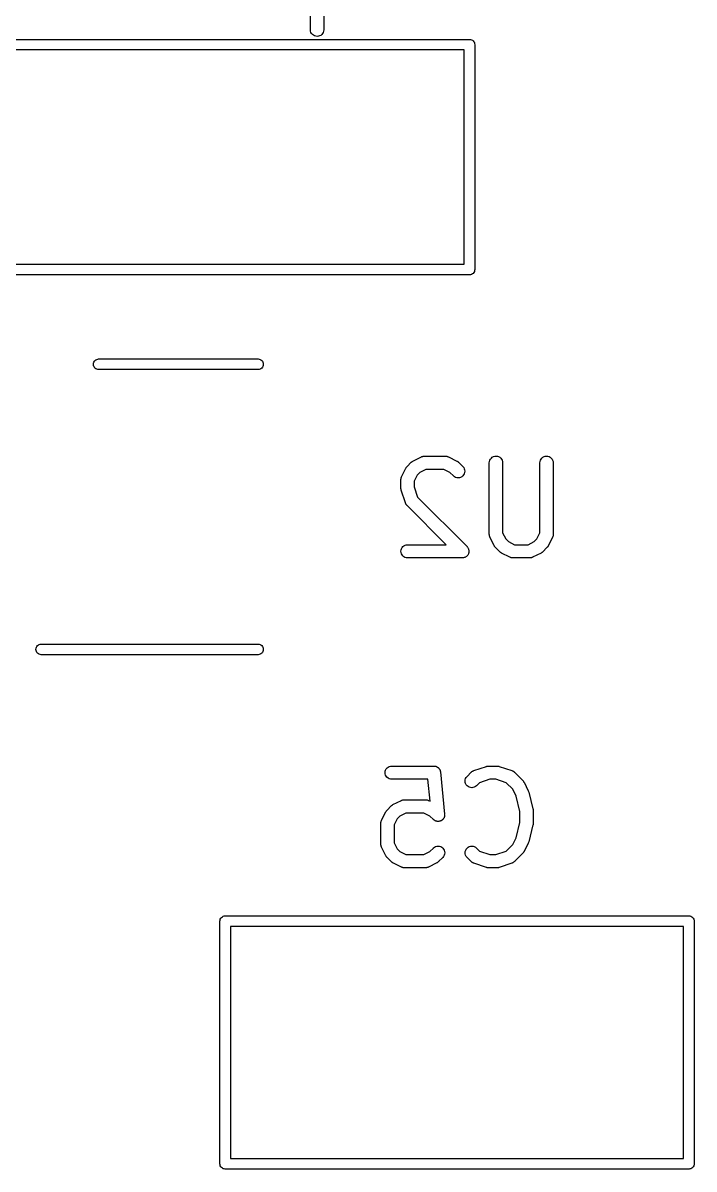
# Model space of a CAD drawing. Extents: x 82.3 to 113.6, y -103.4 to -64.8.
# Drawn here: x 101.84 to 109.43, y -103.43 to -90.48 of the extents above; entities that cross this region are included whole.
import ezdxf

# ---------------------------------------------------------------- set-up
doc = ezdxf.new("R2010")
doc.units = 0
doc.layers.add('BLACK', color=7, linetype='CONTINUOUS')

msp = doc.modelspace()

# ---------------------------------------------------------------- linework, layer by layer
at = {"layer": 'BLACK', "linetype": 'CONTINUOUS'}
for p, q in [((105.093, -90.5619), (105.093, -89.9905)), ((105.243, -90.3512), (105.243, -90.5619)), ((105.095, -90.5765), (105.093, -90.5619)), ((105.099, -90.5905), (105.095, -90.5765)), ((105.106, -90.6034), (105.099, -90.5905)), ((105.115, -90.6148), (105.106, -90.6034)), ((105.126, -90.6241), (105.115, -90.6148)), ((105.221, -90.6155), (105.209, -90.6247)), ((105.23, -90.6043), (105.221, -90.6155)), ((105.237, -90.5914), (105.23, -90.6043)), ((105.242, -90.5775), (105.237, -90.5914)), ((105.243, -90.563), (105.242, -90.5775)), ((105.243, -90.5619), (105.243, -90.563)), ((91.6471, -90.67), (106.887, -90.67)), ((105.139, -90.631), (105.126, -90.6241)), ((105.153, -90.6354), (105.139, -90.631)), ((105.168, -90.6369), (105.153, -90.6354)), ((105.182, -90.6356), (105.168, -90.6369)), ((105.196, -90.6314), (105.182, -90.6356)), ((105.209, -90.6247), (105.196, -90.6314)), ((106.887, -90.67), (106.89, -90.6697)), ((106.89, -90.6697), (106.893, -90.67)), ((106.893, -90.67), (106.902, -90.6709)), ((106.902, -90.6709), (106.913, -90.6743)), ((106.913, -90.6743), (106.923, -90.6799)), ((106.923, -90.6799), (106.933, -90.6874)), ((106.933, -90.6874), (106.94, -90.6965)), ((106.94, -90.6965), (106.946, -90.7069)), ((106.946, -90.7069), (106.949, -90.7182)), ((106.949, -90.7182), (106.95, -90.73)), ((106.95, -90.73), (106.95, -90.7329)), ((106.95, -90.7329), (106.95, -93.2671)), ((106.83, -90.79), (91.6471, -90.79)), ((106.83, -93.21), (106.83, -90.79)), ((91.6471, -93.21), (106.83, -93.21)), ((106.887, -93.33), (91.6471, -93.33)), ((106.89, -93.3303), (106.887, -93.33)), ((106.893, -93.33), (106.89, -93.3303)), ((106.902, -93.3291), (106.893, -93.33)), ((106.893, -93.33), (106.893, -93.33)), ((106.913, -93.3257), (106.902, -93.3291)), ((106.923, -93.3201), (106.913, -93.3257)), ((106.933, -93.3126), (106.923, -93.3201)), ((106.94, -93.3035), (106.933, -93.3126)), ((106.946, -93.2931), (106.94, -93.3035)), ((106.949, -93.2818), (106.946, -93.2931)), ((106.95, -93.27), (106.949, -93.2818)), ((106.95, -93.2671), (106.95, -93.27)), ((102.64, -94.34), (102.641, -94.3282)), ((102.641, -94.3518), (102.64, -94.34)), ((102.641, -94.3282), (102.644, -94.3169)), ((102.644, -94.3631), (102.641, -94.3518)), ((102.644, -94.3169), (102.65, -94.3065)), ((102.65, -94.3735), (102.644, -94.3631)), ((102.65, -94.3065), (102.657, -94.2974)), ((102.657, -94.3826), (102.65, -94.3735)), ((102.657, -94.2974), (102.667, -94.2899)), ((102.667, -94.2899), (102.677, -94.2843)), ((102.677, -94.2843), (102.688, -94.2809)), ((102.688, -94.2809), (102.697, -94.28)), ((102.697, -94.28), (104.503, -94.28)), ((104.503, -94.28), (104.512, -94.2809)), ((104.512, -94.2809), (104.523, -94.2843)), ((104.523, -94.2843), (104.533, -94.2899)), ((104.533, -94.2899), (104.543, -94.2974)), ((104.543, -94.2974), (104.55, -94.3065)), ((104.55, -94.3735), (104.543, -94.3826)), ((104.55, -94.3065), (104.556, -94.3169)), ((104.556, -94.3631), (104.55, -94.3735)), ((104.556, -94.3169), (104.559, -94.3282)), ((104.559, -94.3518), (104.556, -94.3631)), ((104.559, -94.3282), (104.56, -94.34)), ((104.56, -94.34), (104.559, -94.3518)), ((102.667, -94.3901), (102.657, -94.3826)), ((102.677, -94.3957), (102.667, -94.3901)), ((102.688, -94.3991), (102.677, -94.3957)), ((102.697, -94.4), (102.688, -94.3991)), ((104.503, -94.4), (102.697, -94.4)), ((104.512, -94.3991), (104.503, -94.4)), ((104.523, -94.3957), (104.512, -94.3991)), ((104.533, -94.3901), (104.523, -94.3957)), ((104.543, -94.3826), (104.533, -94.3901)), ((106.252, -95.4329), (106.347, -95.3853)), ((106.347, -95.3853), (106.348, -95.3848)), ((106.348, -95.3848), (106.35, -95.3841)), ((106.35, -95.3841), (106.352, -95.383)), ((106.352, -95.383), (106.357, -95.3816)), ((106.357, -95.3816), (106.362, -95.3798)), ((106.362, -95.3798), (106.364, -95.3794)), ((106.364, -95.3794), (106.366, -95.3788)), ((106.366, -95.3788), (106.371, -95.3783)), ((106.371, -95.3783), (106.377, -95.3775)), ((106.377, -95.3775), (106.379, -95.3776)), ((106.379, -95.3776), (106.381, -95.3774)), ((106.381, -95.3774), (106.619, -95.3774)), ((106.619, -95.3774), (106.62, -95.3774)), ((106.62, -95.3774), (106.622, -95.3776)), ((106.622, -95.3776), (106.624, -95.3776)), ((106.624, -95.3776), (106.63, -95.3784)), ((106.63, -95.3784), (106.635, -95.379)), ((106.635, -95.379), (106.637, -95.3797)), ((106.637, -95.3797), (106.639, -95.3801)), ((106.639, -95.3801), (106.644, -95.3819)), ((106.644, -95.3819), (106.649, -95.3834)), ((106.649, -95.3834), (106.651, -95.3845)), ((106.651, -95.3845), (106.653, -95.3853)), ((106.653, -95.3853), (106.748, -95.4329)), ((107.122, -95.4228), (107.129, -95.41)), ((107.129, -95.41), (107.138, -95.3988)), ((107.138, -95.3988), (107.149, -95.3896)), ((107.149, -95.3896), (107.162, -95.3828)), ((107.162, -95.3828), (107.176, -95.3787)), ((107.176, -95.3787), (107.191, -95.3774)), ((107.191, -95.3774), (107.206, -95.3789)), ((107.206, -95.3789), (107.22, -95.3832)), ((107.22, -95.3832), (107.232, -95.3902)), ((107.232, -95.3902), (107.244, -95.3995)), ((107.244, -95.3995), (107.253, -95.4109)), ((107.693, -95.4228), (107.7, -95.41)), ((107.7, -95.41), (107.709, -95.3988)), ((107.709, -95.3988), (107.721, -95.3896)), ((107.721, -95.3896), (107.734, -95.3828)), ((107.734, -95.3828), (107.748, -95.3787)), ((107.748, -95.3787), (107.762, -95.3774)), ((107.762, -95.3774), (107.777, -95.3789)), ((107.777, -95.3789), (107.791, -95.3832)), ((107.791, -95.3832), (107.804, -95.3902)), ((107.804, -95.3902), (107.815, -95.3995)), ((107.815, -95.3995), (107.824, -95.4109)), ((106.123, -95.6093), (106.171, -95.5141)), ((106.171, -95.5131), (106.174, -95.5096)), ((106.171, -95.5141), (106.171, -95.5131)), ((106.174, -95.5096), (106.176, -95.5059)), ((106.176, -95.5059), (106.178, -95.5035)), ((106.178, -95.5035), (106.179, -95.5009)), ((106.179, -95.5009), (106.182, -95.4978)), ((106.182, -95.4978), (106.185, -95.4946)), ((106.185, -95.4946), (106.233, -95.447)), ((106.233, -95.4462), (106.237, -95.4436)), ((106.233, -95.447), (106.233, -95.4462)), ((106.237, -95.4436), (106.24, -95.4407)), ((106.24, -95.4407), (106.242, -95.439)), ((106.242, -95.439), (106.245, -95.4371)), ((106.245, -95.4371), (106.249, -95.4352)), ((106.249, -95.4352), (106.252, -95.4329)), ((106.399, -95.5274), (106.33, -95.5616)), ((106.601, -95.5274), (106.399, -95.5274)), ((106.67, -95.5616), (106.601, -95.5274)), ((106.748, -95.4329), (106.749, -95.4334)), ((106.749, -95.4334), (106.752, -95.4357)), ((106.752, -95.4357), (106.756, -95.4377)), ((106.756, -95.4377), (106.758, -95.4397)), ((106.758, -95.4397), (106.761, -95.4414)), ((106.761, -95.4414), (106.764, -95.4443)), ((106.764, -95.4443), (106.767, -95.447)), ((106.767, -95.447), (106.815, -95.4946)), ((106.815, -95.4946), (106.816, -95.4953)), ((106.816, -95.4953), (106.825, -95.5068)), ((106.825, -95.5068), (106.832, -95.5198)), ((106.832, -95.5198), (106.836, -95.5338)), ((106.836, -95.5338), (106.837, -95.5484)), ((107.115, -95.4513), (107.117, -95.4368)), ((107.115, -95.4524), (107.115, -95.4513)), ((107.115, -96.2619), (107.115, -95.4524)), ((107.117, -95.4368), (107.122, -95.4228)), ((107.253, -95.4109), (107.26, -95.4238)), ((107.26, -95.4238), (107.264, -95.4378)), ((107.264, -95.4378), (107.265, -95.4524)), ((107.265, -95.4524), (107.265, -96.2442)), ((107.687, -95.4513), (107.689, -95.4368)), ((107.687, -95.4524), (107.687, -95.4513)), ((107.687, -96.2442), (107.687, -95.4524)), ((107.689, -95.4368), (107.693, -95.4228)), ((107.824, -95.4109), (107.831, -95.4238)), ((107.831, -95.4238), (107.835, -95.4378)), ((107.835, -95.4378), (107.837, -95.4524)), ((107.837, -95.4524), (107.837, -96.2619)), ((106.115, -95.6418), (106.116, -95.6396)), ((106.115, -95.6429), (106.115, -95.6418)), ((106.115, -95.7381), (106.115, -95.6429)), ((106.116, -95.6374), (106.117, -95.6324)), ((106.116, -95.6396), (106.116, -95.6374)), ((106.117, -95.6273), (106.118, -95.6252)), ((106.117, -95.6324), (106.117, -95.6273)), ((106.118, -95.623), (106.12, -95.6182)), ((106.118, -95.6252), (106.118, -95.623)), ((106.12, -95.6182), (106.122, -95.6133)), ((106.122, -95.6133), (106.123, -95.6114)), ((106.123, -95.6114), (106.123, -95.6093)), ((106.3, -95.592), (106.265, -95.6606)), ((106.265, -95.6606), (106.265, -95.7259)), ((106.33, -95.5616), (106.3, -95.592)), ((106.709, -95.6007), (106.67, -95.5616)), ((106.72, -95.6099), (106.709, -95.6007)), ((106.733, -95.6169), (106.72, -95.6099)), ((106.747, -95.6211), (106.733, -95.6169)), ((106.762, -95.6226), (106.747, -95.6211)), ((106.776, -95.6212), (106.762, -95.6226)), ((106.79, -95.6171), (106.776, -95.6212)), ((106.803, -95.6102), (106.79, -95.6171)), ((106.815, -95.601), (106.803, -95.6102)), ((106.824, -95.5898), (106.815, -95.601)), ((106.831, -95.5769), (106.824, -95.5898)), ((106.835, -95.563), (106.831, -95.5769)), ((106.837, -95.5484), (106.835, -95.563)), ((106.116, -95.7423), (106.115, -95.7381)), ((106.116, -95.7465), (106.116, -95.7423)), ((106.117, -95.7495), (106.116, -95.7465)), ((106.117, -95.7527), (106.117, -95.7495)), ((106.118, -95.7567), (106.117, -95.7527)), ((106.119, -95.7608), (106.118, -95.7567)), ((106.119, -95.7618), (106.119, -95.7608)), ((106.167, -95.9047), (106.119, -95.7618)), ((106.265, -95.7259), (106.304, -95.8404)), ((106.168, -95.9067), (106.167, -95.9047)), ((106.168, -95.9088), (106.168, -95.9067)), ((106.171, -95.9134), (106.168, -95.9088)), ((106.173, -95.918), (106.171, -95.9134)), ((106.174, -95.9198), (106.173, -95.918)), ((106.175, -95.9218), (106.174, -95.9198)), ((106.178, -95.9258), (106.175, -95.9218)), ((106.181, -95.93), (106.178, -95.9258)), ((106.304, -95.8404), (106.863, -96.3993)), ((106.183, -95.9315), (106.181, -95.93)), ((106.184, -95.9332), (106.183, -95.9315)), ((106.185, -95.934), (106.184, -95.9332)), ((106.628, -96.3774), (106.185, -95.934)), ((107.116, -96.2641), (107.115, -96.2619)), ((107.116, -96.2663), (107.116, -96.2641)), ((107.116, -96.2714), (107.116, -96.2663)), ((107.117, -96.2765), (107.116, -96.2714)), ((107.118, -96.2786), (107.117, -96.2765)), ((107.118, -96.2808), (107.118, -96.2786)), ((107.12, -96.2856), (107.118, -96.2808)), ((107.121, -96.2905), (107.12, -96.2856)), ((107.122, -96.2924), (107.121, -96.2905)), ((107.123, -96.2945), (107.122, -96.2924)), ((107.123, -96.2954), (107.123, -96.2945)), ((107.171, -96.3907), (107.123, -96.2954)), ((107.265, -96.2442), (107.3, -96.3127)), ((107.3, -96.3127), (107.33, -96.3431)), ((107.622, -96.3431), (107.653, -96.3127)), ((107.653, -96.3127), (107.687, -96.2442)), ((107.829, -96.2954), (107.781, -96.3907)), ((107.83, -96.2934), (107.829, -96.2954)), ((107.831, -96.2914), (107.83, -96.2934)), ((107.832, -96.2866), (107.831, -96.2914)), ((107.834, -96.2818), (107.832, -96.2866)), ((107.835, -96.2796), (107.834, -96.2818)), ((107.836, -96.2724), (107.835, -96.2775)), ((107.835, -96.2775), (107.835, -96.2796)), ((107.837, -96.2674), (107.836, -96.2724)), ((107.837, -96.2619), (107.837, -96.263)), ((107.837, -96.263), (107.837, -96.2651)), ((107.837, -96.2651), (107.837, -96.2674)), ((106.115, -96.4519), (106.117, -96.4373)), ((106.117, -96.4373), (106.121, -96.4233)), ((106.121, -96.4233), (106.128, -96.4104)), ((106.128, -96.4104), (106.138, -96.3992)), ((106.138, -96.3992), (106.149, -96.3899)), ((106.149, -96.3899), (106.162, -96.383)), ((106.162, -96.383), (106.176, -96.3788)), ((106.176, -96.3788), (106.19, -96.3774)), ((106.19, -96.3774), (106.628, -96.3774)), ((106.863, -96.3993), (106.863, -96.3999)), ((106.863, -96.3999), (106.863, -96.3999)), ((106.863, -96.3999), (106.863, -96.3999)), ((106.863, -96.3999), (106.863, -96.4001)), ((106.863, -96.4001), (106.868, -96.4058)), ((106.868, -96.4058), (106.872, -96.4113)), ((106.872, -96.4113), (106.872, -96.4114)), ((106.872, -96.4114), (106.872, -96.4115)), ((106.872, -96.4115), (106.876, -96.4179)), ((106.876, -96.4179), (106.879, -96.4243)), ((106.879, -96.4243), (106.879, -96.4244)), ((106.879, -96.4244), (106.879, -96.4245)), ((106.879, -96.4245), (106.881, -96.4314)), ((106.881, -96.4314), (106.883, -96.4383)), ((106.883, -96.4383), (106.883, -96.4385)), ((106.883, -96.4385), (106.883, -96.4386)), ((106.883, -96.4386), (106.884, -96.4459)), ((106.884, -96.4459), (106.885, -96.4529)), ((107.173, -96.3943), (107.171, -96.3907)), ((107.175, -96.398), (107.173, -96.3943)), ((107.177, -96.4004), (107.175, -96.398)), ((107.179, -96.4031), (107.177, -96.4004)), ((107.182, -96.4061), (107.179, -96.4031)), ((107.184, -96.4094), (107.182, -96.4061)), ((107.185, -96.4102), (107.184, -96.4094)), ((107.233, -96.4578), (107.185, -96.4102)), ((107.33, -96.3431), (107.399, -96.3774)), ((107.399, -96.3774), (107.554, -96.3774)), ((107.554, -96.3774), (107.622, -96.3431)), ((107.767, -96.4102), (107.72, -96.4578)), ((107.77, -96.4069), (107.767, -96.4102)), ((107.773, -96.4039), (107.77, -96.4069)), ((107.775, -96.4013), (107.773, -96.4039)), ((107.777, -96.3989), (107.775, -96.4013)), ((107.779, -96.3952), (107.777, -96.3989)), ((107.781, -96.3916), (107.779, -96.3952)), ((107.781, -96.3907), (107.781, -96.3916)), ((106.117, -96.4664), (106.115, -96.4519)), ((106.121, -96.4805), (106.117, -96.4664)), ((106.128, -96.4934), (106.121, -96.4805)), ((106.137, -96.5049), (106.128, -96.4934)), ((106.148, -96.5143), (106.137, -96.5049)), ((106.161, -96.5213), (106.148, -96.5143)), ((106.175, -96.5257), (106.161, -96.5213)), ((106.189, -96.5274), (106.175, -96.5257)), ((106.19, -96.5274), (106.189, -96.5274)), ((106.81, -96.5274), (106.19, -96.5274)), ((106.817, -96.5267), (106.81, -96.5274)), ((106.824, -96.526), (106.817, -96.5267)), ((106.831, -96.5239), (106.824, -96.526)), ((106.824, -96.526), (106.824, -96.526)), ((106.824, -96.526), (106.824, -96.526)), ((106.838, -96.5218), (106.831, -96.5239)), ((106.844, -96.5184), (106.838, -96.5217)), ((106.838, -96.5217), (106.838, -96.5218)), ((106.838, -96.5218), (106.838, -96.5218)), ((106.851, -96.515), (106.844, -96.5184)), ((106.857, -96.5102), (106.851, -96.5148)), ((106.851, -96.5148), (106.851, -96.5149)), ((106.851, -96.5149), (106.851, -96.515)), ((106.862, -96.5058), (106.857, -96.5102)), ((106.867, -96.5), (106.862, -96.5056)), ((106.862, -96.5056), (106.862, -96.5057)), ((106.862, -96.5057), (106.862, -96.5058)), ((106.872, -96.4945), (106.867, -96.5)), ((106.875, -96.488), (106.872, -96.4943)), ((106.872, -96.4943), (106.872, -96.4944)), ((106.872, -96.4944), (106.872, -96.4945)), ((106.879, -96.4817), (106.875, -96.488)), ((106.881, -96.4744), (106.879, -96.4814)), ((106.879, -96.4814), (106.879, -96.4816)), ((106.879, -96.4816), (106.879, -96.4817)), ((106.883, -96.4677), (106.881, -96.4744)), ((106.884, -96.4602), (106.883, -96.4675)), ((106.883, -96.4675), (106.883, -96.4676)), ((106.883, -96.4676), (106.883, -96.4677)), ((106.885, -96.4532), (106.884, -96.4602)), ((106.885, -96.4529), (106.885, -96.453)), ((106.885, -96.453), (106.885, -96.4532)), ((107.236, -96.4605), (107.233, -96.4578)), ((107.239, -96.4634), (107.236, -96.4605)), ((107.242, -96.4651), (107.239, -96.4634)), ((107.244, -96.4671), (107.242, -96.4651)), ((107.248, -96.4691), (107.244, -96.4671)), ((107.251, -96.4714), (107.248, -96.4691)), ((107.252, -96.4718), (107.251, -96.4714)), ((107.347, -96.5195), (107.252, -96.4718)), ((107.349, -96.5203), (107.347, -96.5195)), ((107.351, -96.5213), (107.349, -96.5203)), ((107.356, -96.5229), (107.351, -96.5213)), ((107.361, -96.5247), (107.356, -96.5229)), ((107.363, -96.5251), (107.361, -96.5247)), ((107.365, -96.5257), (107.363, -96.5251)), ((107.37, -96.5263), (107.365, -96.5257)), ((107.376, -96.5272), (107.37, -96.5263)), ((107.378, -96.5271), (107.376, -96.5272)), ((107.38, -96.5274), (107.378, -96.5271)), ((107.381, -96.5274), (107.38, -96.5274)), ((107.571, -96.5274), (107.381, -96.5274)), ((107.574, -96.5272), (107.571, -96.5274)), ((107.576, -96.5273), (107.574, -96.5272)), ((107.581, -96.5265), (107.576, -96.5273)), ((107.586, -96.526), (107.581, -96.5265)), ((107.588, -96.5253), (107.586, -96.526)), ((107.59, -96.525), (107.588, -96.5253)), ((107.595, -96.5232), (107.59, -96.525)), ((107.6, -96.5217), (107.595, -96.5232)), ((107.602, -96.5207), (107.6, -96.5217)), ((107.604, -96.5199), (107.602, -96.5207)), ((107.605, -96.5195), (107.604, -96.5199)), ((107.7, -96.4718), (107.605, -96.5195)), ((107.704, -96.4696), (107.7, -96.4718)), ((107.708, -96.4677), (107.704, -96.4696)), ((107.71, -96.4657), (107.708, -96.4677)), ((107.713, -96.4641), (107.71, -96.4657)), ((107.716, -96.4612), (107.713, -96.4641)), ((107.719, -96.4585), (107.716, -96.4612)), ((107.72, -96.4578), (107.719, -96.4585)), ((101.99, -97.56), (101.991, -97.5482)), ((101.991, -97.5718), (101.99, -97.56)), ((101.991, -97.5482), (101.994, -97.5369)), ((101.994, -97.5831), (101.991, -97.5718)), ((101.994, -97.5369), (102, -97.5265)), ((102, -97.5935), (101.994, -97.5831)), ((102, -97.5265), (102.007, -97.5174)), ((102.007, -97.6026), (102, -97.5935)), ((102.007, -97.5174), (102.017, -97.5099)), ((102.017, -97.6101), (102.007, -97.6026)), ((102.017, -97.5099), (102.027, -97.5043)), ((102.027, -97.6157), (102.017, -97.6101)), ((102.027, -97.5043), (102.038, -97.5009)), ((102.038, -97.5009), (102.047, -97.5)), ((102.047, -97.5), (104.503, -97.5)), ((104.503, -97.5), (104.512, -97.5009)), ((104.512, -97.5009), (104.523, -97.5043)), ((104.523, -97.5043), (104.533, -97.5099)), ((104.533, -97.6101), (104.523, -97.6157)), ((104.533, -97.5099), (104.543, -97.5174)), ((104.543, -97.6026), (104.533, -97.6101)), ((104.543, -97.5174), (104.55, -97.5265)), ((104.55, -97.5935), (104.543, -97.6026)), ((104.55, -97.5265), (104.556, -97.5369)), ((104.556, -97.5831), (104.55, -97.5935)), ((104.556, -97.5369), (104.559, -97.5482)), ((104.559, -97.5718), (104.556, -97.5831)), ((104.559, -97.5482), (104.56, -97.56)), ((104.56, -97.56), (104.559, -97.5718)), ((102.038, -97.6191), (102.027, -97.6157)), ((102.047, -97.62), (102.038, -97.6191)), ((104.503, -97.62), (102.047, -97.62)), ((104.512, -97.6191), (104.503, -97.62)), ((104.523, -97.6157), (104.512, -97.6191)), ((105.95, -98.9104), (105.959, -98.8992)), ((105.959, -98.8992), (105.97, -98.8899)), ((105.97, -98.8899), (105.983, -98.883)), ((105.983, -98.883), (105.997, -98.8788)), ((105.997, -98.8788), (106.012, -98.8774)), ((106.012, -98.8774), (106.488, -98.8774)), ((106.488, -98.8774), (106.489, -98.8774)), ((106.489, -98.8774), (106.492, -98.8778)), ((106.492, -98.8778), (106.496, -98.8778)), ((106.496, -98.8778), (106.5, -98.8786)), ((106.5, -98.8786), (106.504, -98.879)), ((106.504, -98.879), (106.507, -98.88)), ((106.507, -98.88), (106.51, -98.8807)), ((106.51, -98.8807), (106.514, -98.8822)), ((106.514, -98.8822), (106.518, -98.8834)), ((106.518, -98.8834), (106.521, -98.885)), ((106.521, -98.885), (106.524, -98.8863)), ((106.524, -98.8863), (106.527, -98.8886)), ((106.527, -98.8886), (106.53, -98.8905)), ((106.53, -98.8905), (106.533, -98.8926)), ((106.533, -98.8926), (106.536, -98.8945)), ((106.536, -98.8945), (106.539, -98.8973)), ((106.539, -98.8973), (106.542, -98.8999)), ((106.542, -98.8999), (106.544, -98.9025)), ((106.544, -98.9025), (106.546, -98.9049)), ((106.546, -98.9049), (106.548, -98.9082)), ((106.941, -98.9288), (107.083, -98.8812)), ((107.083, -98.8812), (107.084, -98.8809)), ((107.084, -98.8809), (107.089, -98.88)), ((107.089, -98.88), (107.093, -98.8788)), ((107.093, -98.8788), (107.096, -98.8785)), ((107.096, -98.8785), (107.099, -98.8779)), ((107.099, -98.8779), (107.103, -98.8778)), ((107.103, -98.8778), (107.107, -98.8774)), ((107.107, -98.8774), (107.202, -98.8774)), ((107.202, -98.8774), (107.203, -98.8774)), ((107.203, -98.8774), (107.208, -98.8779)), ((107.208, -98.8779), (107.212, -98.878)), ((107.212, -98.878), (107.215, -98.8787)), ((107.215, -98.8787), (107.218, -98.879)), ((107.218, -98.879), (107.222, -98.8803)), ((107.222, -98.8803), (107.226, -98.8812)), ((107.226, -98.8812), (107.369, -98.9288)), ((105.937, -98.9519), (105.938, -98.9373)), ((105.938, -98.9664), (105.937, -98.9519)), ((105.938, -98.9373), (105.943, -98.9233)), ((105.942, -98.9805), (105.938, -98.9664)), ((105.949, -98.9934), (105.942, -98.9805)), ((105.943, -98.9233), (105.95, -98.9104)), ((105.958, -99.0049), (105.949, -98.9934)), ((105.97, -99.0143), (105.958, -99.0049)), ((105.982, -99.0213), (105.97, -99.0143)), ((105.996, -99.0257), (105.982, -99.0213)), ((106.011, -99.0274), (105.996, -99.0257)), ((106.012, -99.0274), (106.011, -99.0274)), ((106.42, -99.0274), (106.012, -99.0274)), ((106.445, -99.2756), (106.42, -99.0274)), ((106.548, -98.9082), (106.551, -98.9113)), ((106.551, -98.9113), (106.552, -98.9143)), ((106.552, -98.9143), (106.554, -98.917)), ((106.554, -98.917), (106.556, -98.9207)), ((106.556, -98.9207), (106.558, -98.9243)), ((106.558, -98.9243), (106.559, -98.9275)), ((106.559, -98.9275), (106.56, -98.9306)), ((106.56, -98.9306), (106.561, -98.9345)), ((106.561, -98.9345), (106.562, -98.9383)), ((106.562, -98.9383), (106.562, -98.9416)), ((106.562, -98.9416), (106.563, -98.9449)), ((106.563, -98.9449), (106.61, -99.4211)), ((106.842, -99.0474), (106.843, -99.0328)), ((106.843, -99.0328), (106.847, -99.0188)), ((106.847, -99.0188), (106.854, -99.0059)), ((106.854, -99.0059), (106.864, -98.9946)), ((106.864, -98.9946), (106.911, -98.947)), ((106.911, -98.947), (106.912, -98.9462)), ((106.912, -98.9462), (106.914, -98.9449)), ((106.914, -98.9449), (106.915, -98.9433)), ((106.915, -98.9433), (106.919, -98.9403)), ((106.919, -98.9403), (106.923, -98.9371)), ((106.923, -98.9371), (106.925, -98.9361)), ((106.925, -98.9361), (106.927, -98.9348)), ((106.927, -98.9348), (106.932, -98.9327)), ((106.932, -98.9327), (106.936, -98.9304)), ((106.936, -98.9304), (106.939, -98.9297)), ((106.939, -98.9297), (106.941, -98.9288)), ((107.119, -99.0274), (107.005, -99.0656)), ((107.19, -99.0274), (107.119, -99.0274)), ((107.305, -99.0656), (107.19, -99.0274)), ((107.369, -98.9288), (107.37, -98.9292)), ((107.37, -98.9292), (107.372, -98.9301)), ((107.372, -98.9301), (107.374, -98.9308)), ((107.374, -98.9308), (107.379, -98.9332)), ((107.379, -98.9332), (107.383, -98.9353)), ((107.383, -98.9353), (107.385, -98.9366)), ((107.385, -98.9366), (107.387, -98.9377)), ((107.387, -98.9377), (107.391, -98.9409)), ((107.391, -98.9409), (107.395, -98.9439)), ((107.395, -98.9439), (107.397, -98.9456)), ((107.397, -98.9456), (107.398, -98.947)), ((107.398, -98.947), (107.494, -99.0422)), ((106.843, -99.0619), (106.842, -99.0474)), ((106.847, -99.076), (106.843, -99.0619)), ((106.854, -99.0889), (106.847, -99.076)), ((106.863, -99.1003), (106.854, -99.0889)), ((106.875, -99.1097), (106.863, -99.1003)), ((106.887, -99.1167), (106.875, -99.1097)), ((106.901, -99.121), (106.887, -99.1167)), ((106.916, -99.1226), (106.901, -99.121)), ((106.93, -99.1213), (106.916, -99.1226)), ((106.945, -99.1173), (106.93, -99.1213)), ((106.958, -99.1105), (106.945, -99.1173)), ((106.969, -99.1014), (106.958, -99.1105)), ((106.97, -99.1007), (106.969, -99.1014)), ((107.005, -99.0656), (106.97, -99.1007)), ((107.379, -99.1397), (107.305, -99.0656)), ((107.417, -99.2167), (107.379, -99.1397)), ((107.494, -99.0422), (107.494, -99.0429)), ((107.494, -99.0429), (107.497, -99.0462)), ((107.497, -99.0462), (107.5, -99.0493)), ((107.5, -99.0493), (107.501, -99.052)), ((107.501, -99.052), (107.503, -99.0544)), ((107.503, -99.0544), (107.505, -99.0581)), ((107.505, -99.0581), (107.508, -99.0617)), ((107.508, -99.0617), (107.555, -99.1569)), ((107.555, -99.1569), (107.556, -99.1579)), ((107.556, -99.1579), (107.556, -99.1582)), ((107.556, -99.1582), (107.556, -99.1585)), ((107.556, -99.1585), (107.558, -99.1651)), ((106.026, -99.3139), (106.121, -99.2663)), ((106.121, -99.2663), (106.122, -99.2658)), ((106.122, -99.2658), (106.124, -99.265)), ((106.124, -99.265), (106.126, -99.264)), ((106.126, -99.264), (106.131, -99.2625)), ((106.131, -99.2625), (106.136, -99.2607)), ((106.136, -99.2607), (106.138, -99.2604)), ((106.138, -99.2604), (106.14, -99.2598)), ((106.14, -99.2598), (106.145, -99.2593)), ((106.145, -99.2593), (106.15, -99.2585)), ((106.15, -99.2585), (106.153, -99.2585)), ((106.153, -99.2585), (106.155, -99.2583)), ((106.155, -99.2583), (106.393, -99.2583)), ((106.393, -99.2583), (106.394, -99.2583)), ((106.394, -99.2583), (106.396, -99.2586)), ((106.396, -99.2586), (106.398, -99.2585)), ((106.398, -99.2585), (106.403, -99.2594)), ((106.403, -99.2594), (106.408, -99.26)), ((106.408, -99.26), (106.411, -99.2606)), ((106.411, -99.2606), (106.413, -99.261)), ((106.413, -99.261), (106.418, -99.2629)), ((106.418, -99.2629), (106.422, -99.2644)), ((106.422, -99.2644), (106.424, -99.2655)), ((106.424, -99.2655), (106.426, -99.2663)), ((106.426, -99.2663), (106.445, -99.2756)), ((107.461, -99.3902), (107.417, -99.2167)), ((107.558, -99.1651), (107.561, -99.1716)), ((107.561, -99.1716), (107.561, -99.172)), ((107.561, -99.172), (107.561, -99.1723)), ((107.561, -99.1723), (107.608, -99.3628)), ((105.897, -99.4903), (105.945, -99.395)), ((105.945, -99.3941), (105.948, -99.3906)), ((105.945, -99.395), (105.945, -99.3941)), ((105.948, -99.3906), (105.95, -99.3868)), ((105.95, -99.3868), (105.952, -99.3844)), ((105.952, -99.3844), (105.953, -99.3818)), ((105.953, -99.3818), (105.956, -99.3788)), ((105.956, -99.3788), (105.959, -99.3755)), ((105.959, -99.3755), (106.006, -99.3279)), ((106.006, -99.3279), (106.007, -99.3272)), ((106.007, -99.3272), (106.011, -99.3246)), ((106.011, -99.3246), (106.014, -99.3217)), ((106.014, -99.3217), (106.016, -99.32)), ((106.016, -99.32), (106.019, -99.3181)), ((106.019, -99.3181), (106.022, -99.3161)), ((106.022, -99.3161), (106.026, -99.3139)), ((106.172, -99.4083), (106.104, -99.4426)), ((106.375, -99.4083), (106.172, -99.4083)), ((106.444, -99.4426), (106.375, -99.4083)), ((106.61, -99.4211), (106.61, -99.4222)), ((106.61, -99.4222), (106.61, -99.4258)), ((107.461, -99.5146), (107.461, -99.3902)), ((107.608, -99.3628), (107.609, -99.3638)), ((107.609, -99.3638), (107.609, -99.3651)), ((107.609, -99.3651), (107.609, -99.3664)), ((107.609, -99.3664), (107.61, -99.3724)), ((107.61, -99.3724), (107.611, -99.3783)), ((107.611, -99.3783), (107.611, -99.3796)), ((107.611, -99.3796), (107.611, -99.381)), ((107.611, -99.381), (107.611, -99.5238)), ((105.889, -99.5184), (105.89, -99.5133)), ((105.89, -99.5206), (105.889, -99.5184)), ((105.889, -99.5228), (105.89, -99.5206)), ((105.889, -99.5238), (105.889, -99.5228)), ((105.889, -99.7619), (105.889, -99.5238)), ((105.89, -99.5133), (105.891, -99.5082)), ((105.891, -99.5082), (105.892, -99.5061)), ((105.892, -99.5039), (105.894, -99.4991)), ((105.892, -99.5061), (105.892, -99.5039)), ((105.894, -99.4991), (105.895, -99.4943)), ((105.895, -99.4943), (105.896, -99.4923)), ((105.896, -99.4923), (105.897, -99.4903)), ((106.074, -99.473), (106.039, -99.5415)), ((106.039, -99.5415), (106.039, -99.7442)), ((106.104, -99.4426), (106.074, -99.473)), ((106.483, -99.4816), (106.444, -99.4426)), ((106.485, -99.4839), (106.483, -99.4816)), ((106.488, -99.4865), (106.485, -99.4839)), ((106.491, -99.4885), (106.488, -99.4865)), ((106.494, -99.4909), (106.491, -99.4885)), ((106.497, -99.4926), (106.494, -99.4909)), ((106.5, -99.4946), (106.497, -99.4926)), ((106.504, -99.496), (106.5, -99.4946)), ((106.507, -99.4978), (106.504, -99.496)), ((106.51, -99.4989), (106.507, -99.4978)), ((106.514, -99.5003), (106.51, -99.4989)), ((106.517, -99.501), (106.514, -99.5003)), ((106.521, -99.5021), (106.517, -99.501)), ((106.524, -99.5025), (106.521, -99.5021)), ((106.528, -99.5032), (106.524, -99.5025)), ((106.532, -99.5032), (106.528, -99.5032)), ((106.535, -99.5036), (106.532, -99.5032)), ((106.539, -99.5032), (106.535, -99.5036)), ((106.543, -99.5032), (106.539, -99.5032)), ((106.546, -99.5025), (106.543, -99.5032)), ((106.55, -99.5022), (106.546, -99.5025)), ((106.553, -99.5012), (106.55, -99.5022)), ((106.557, -99.5005), (106.553, -99.5012)), ((106.56, -99.4991), (106.557, -99.5005)), ((106.564, -99.498), (106.56, -99.4991)), ((106.567, -99.4963), (106.564, -99.498)), ((106.571, -99.495), (106.567, -99.4963)), ((106.574, -99.4929), (106.571, -99.495)), ((106.577, -99.4912), (106.574, -99.4929)), ((106.58, -99.4889), (106.577, -99.4912)), ((106.583, -99.4869), (106.58, -99.4889)), ((106.585, -99.4843), (106.583, -99.4869)), ((106.588, -99.482), (106.585, -99.4843)), ((106.591, -99.4792), (106.588, -99.482)), ((106.593, -99.4767), (106.591, -99.4792)), ((106.595, -99.4736), (106.593, -99.4767)), ((106.598, -99.4707), (106.595, -99.4736)), ((106.599, -99.4676), (106.598, -99.4707)), ((106.602, -99.4646), (106.599, -99.4676)), ((106.603, -99.4611), (106.602, -99.4646)), ((106.605, -99.4579), (106.603, -99.4611)), ((106.606, -99.4544), (106.605, -99.4579)), ((106.607, -99.4511), (106.606, -99.4544)), ((106.608, -99.4475), (106.607, -99.4511)), ((106.609, -99.4439), (106.608, -99.4475)), ((106.61, -99.4403), (106.609, -99.4439)), ((106.61, -99.4258), (106.611, -99.4294)), ((106.611, -99.4294), (106.61, -99.4331)), ((106.61, -99.4331), (106.61, -99.4368)), ((106.61, -99.4368), (106.61, -99.4403)), ((107.417, -99.6881), (107.461, -99.5146)), ((107.608, -99.542), (107.561, -99.7325)), ((107.609, -99.5407), (107.608, -99.542)), ((107.61, -99.5335), (107.609, -99.5394)), ((107.609, -99.5394), (107.609, -99.5407)), ((107.611, -99.5275), (107.61, -99.5335)), ((107.611, -99.5238), (107.611, -99.5249)), ((107.611, -99.5249), (107.611, -99.5262)), ((107.611, -99.5262), (107.611, -99.5275)), ((105.889, -99.7641), (105.889, -99.7619)), ((105.889, -99.7663), (105.889, -99.7641)), ((105.89, -99.7714), (105.889, -99.7663)), ((105.891, -99.7765), (105.89, -99.7714)), ((105.891, -99.7786), (105.891, -99.7765)), ((105.892, -99.7808), (105.891, -99.7786)), ((105.893, -99.7856), (105.892, -99.7808)), ((105.895, -99.7905), (105.893, -99.7856)), ((105.896, -99.7924), (105.895, -99.7905)), ((105.897, -99.7945), (105.896, -99.7924)), ((105.897, -99.7954), (105.897, -99.7945)), ((105.945, -99.8907), (105.897, -99.7954)), ((106.039, -99.7442), (106.074, -99.8127)), ((106.444, -99.8431), (106.483, -99.8041)), ((106.483, -99.8034), (106.495, -99.7942)), ((106.483, -99.8041), (106.483, -99.8034)), ((106.495, -99.7942), (106.508, -99.7875)), ((106.508, -99.7875), (106.522, -99.7834)), ((106.522, -99.7834), (106.536, -99.7821)), ((106.536, -99.7821), (106.551, -99.7837)), ((106.551, -99.7837), (106.565, -99.7881)), ((106.565, -99.7881), (106.578, -99.7951)), ((106.578, -99.7951), (106.589, -99.8045)), ((106.589, -99.8045), (106.598, -99.8159)), ((106.855, -99.815), (106.864, -99.8037)), ((106.864, -99.8037), (106.875, -99.7945)), ((106.875, -99.7945), (106.888, -99.7877)), ((106.888, -99.7877), (106.902, -99.7835)), ((106.902, -99.7835), (106.917, -99.7821)), ((106.917, -99.7821), (106.931, -99.7836)), ((106.931, -99.7836), (106.945, -99.7879)), ((106.945, -99.7879), (106.958, -99.7948)), ((106.958, -99.7948), (106.97, -99.8041)), ((106.97, -99.8041), (107.005, -99.8392)), ((107.305, -99.8392), (107.379, -99.7651)), ((107.379, -99.7651), (107.417, -99.6881)), ((107.555, -99.7478), (107.508, -99.8431)), ((107.558, -99.7407), (107.555, -99.7472)), ((107.555, -99.7472), (107.555, -99.7475)), ((107.555, -99.7475), (107.555, -99.7478)), ((107.56, -99.7342), (107.558, -99.7407)), ((107.561, -99.7335), (107.56, -99.7338)), ((107.56, -99.7338), (107.56, -99.7342)), ((107.561, -99.7325), (107.561, -99.7335)), ((105.947, -99.8943), (105.945, -99.8907)), ((105.949, -99.898), (105.947, -99.8943)), ((105.951, -99.9004), (105.949, -99.898)), ((105.953, -99.9031), (105.951, -99.9004)), ((105.956, -99.9061), (105.953, -99.9031)), ((105.958, -99.9094), (105.956, -99.9061)), ((105.959, -99.9102), (105.958, -99.9094)), ((106.006, -99.9578), (105.959, -99.9102)), ((106.074, -99.8127), (106.104, -99.8431)), ((106.104, -99.8431), (106.172, -99.8774)), ((106.172, -99.8774), (106.375, -99.8774)), ((106.375, -99.8774), (106.444, -99.8431)), ((106.589, -99.9102), (106.541, -99.9578)), ((106.598, -99.8989), (106.589, -99.9102)), ((106.598, -99.8159), (106.605, -99.8288)), ((106.605, -99.886), (106.598, -99.8989)), ((106.605, -99.8288), (106.609, -99.8428)), ((106.609, -99.872), (106.605, -99.886)), ((106.609, -99.8428), (106.611, -99.8574)), ((106.611, -99.8574), (106.609, -99.872)), ((106.842, -99.8564), (106.843, -99.8418)), ((106.843, -99.8709), (106.842, -99.8564)), ((106.843, -99.8418), (106.848, -99.8278)), ((106.847, -99.885), (106.843, -99.8709)), ((106.854, -99.898), (106.847, -99.885)), ((106.848, -99.8278), (106.855, -99.815)), ((106.863, -99.9094), (106.854, -99.898)), ((106.864, -99.9102), (106.863, -99.9094)), ((106.911, -99.9578), (106.864, -99.9102)), ((107.005, -99.8392), (107.119, -99.8774)), ((107.119, -99.8774), (107.19, -99.8774)), ((107.19, -99.8774), (107.305, -99.8392)), ((107.494, -99.8626), (107.398, -99.9578)), ((107.496, -99.8593), (107.494, -99.8626)), ((107.499, -99.8563), (107.496, -99.8593)), ((107.501, -99.8537), (107.499, -99.8563)), ((107.503, -99.8512), (107.501, -99.8537)), ((107.505, -99.8475), (107.503, -99.8512)), ((107.507, -99.844), (107.505, -99.8475)), ((107.508, -99.8431), (107.507, -99.844)), ((106.01, -99.9605), (106.006, -99.9578)), ((106.013, -99.9634), (106.01, -99.9605)), ((106.015, -99.9651), (106.013, -99.9634)), ((106.018, -99.9671), (106.015, -99.9651)), ((106.022, -99.9691), (106.018, -99.9671)), ((106.025, -99.9714), (106.022, -99.9691)), ((106.026, -99.9718), (106.025, -99.9714)), ((106.121, -100.019), (106.026, -99.9718)), ((106.123, -100.02), (106.121, -100.019)), ((106.125, -100.021), (106.123, -100.02)), ((106.13, -100.023), (106.125, -100.021)), ((106.135, -100.025), (106.13, -100.023)), ((106.137, -100.025), (106.135, -100.025)), ((106.139, -100.026), (106.137, -100.025)), ((106.144, -100.026), (106.139, -100.026)), ((106.149, -100.027), (106.144, -100.026)), ((106.152, -100.027), (106.149, -100.027)), ((106.154, -100.027), (106.152, -100.027)), ((106.155, -100.027), (106.154, -100.027)), ((106.393, -100.027), (106.155, -100.027)), ((106.395, -100.027), (106.393, -100.027)), ((106.397, -100.027), (106.395, -100.027)), ((106.402, -100.026), (106.397, -100.027)), ((106.407, -100.026), (106.402, -100.026)), ((106.41, -100.025), (106.407, -100.026)), ((106.412, -100.025), (106.41, -100.025)), ((106.417, -100.023), (106.412, -100.025)), ((106.421, -100.022), (106.417, -100.023)), ((106.423, -100.021), (106.421, -100.022)), ((106.425, -100.02), (106.423, -100.021)), ((106.426, -100.019), (106.425, -100.02)), ((106.522, -99.9718), (106.426, -100.019)), ((106.525, -99.9696), (106.522, -99.9718)), ((106.529, -99.9677), (106.525, -99.9696)), ((106.531, -99.9657), (106.529, -99.9677)), ((106.534, -99.9641), (106.531, -99.9657)), ((106.537, -99.9612), (106.534, -99.9641)), ((106.54, -99.9585), (106.537, -99.9612)), ((106.541, -99.9578), (106.54, -99.9585)), ((106.913, -99.9592), (106.911, -99.9578)), ((106.914, -99.9608), (106.913, -99.9592)), ((106.919, -99.9638), (106.914, -99.9608)), ((106.923, -99.9671), (106.919, -99.9638)), ((106.925, -99.9681), (106.923, -99.9671)), ((106.926, -99.9694), (106.925, -99.9681)), ((106.931, -99.9716), (106.926, -99.9694)), ((106.935, -99.974), (106.931, -99.9716)), ((106.938, -99.9746), (106.935, -99.974)), ((106.94, -99.9756), (106.938, -99.9746)), ((106.941, -99.9759), (106.94, -99.9756)), ((107.083, -100.024), (106.941, -99.9759)), ((107.088, -100.024), (107.083, -100.024)), ((107.092, -100.026), (107.088, -100.024)), ((107.095, -100.026), (107.092, -100.026)), ((107.098, -100.027), (107.095, -100.026)), ((107.102, -100.027), (107.098, -100.027)), ((107.106, -100.027), (107.102, -100.027)), ((107.107, -100.027), (107.106, -100.027)), ((107.202, -100.027), (107.107, -100.027)), ((107.207, -100.027), (107.202, -100.027)), ((107.211, -100.027), (107.207, -100.027)), ((107.214, -100.026), (107.211, -100.027)), ((107.217, -100.026), (107.214, -100.026)), ((107.221, -100.025), (107.217, -100.026)), ((107.225, -100.024), (107.221, -100.025)), ((107.226, -100.024), (107.225, -100.024)), ((107.369, -99.9759), (107.226, -100.024)), ((107.371, -99.975), (107.369, -99.9759)), ((107.373, -99.9744), (107.371, -99.975)), ((107.378, -99.972), (107.373, -99.9744)), ((107.382, -99.97), (107.378, -99.972)), ((107.384, -99.9687), (107.382, -99.97)), ((107.386, -99.9677), (107.384, -99.9687)), ((107.39, -99.9645), (107.386, -99.9677)), ((107.394, -99.9615), (107.39, -99.9645)), ((107.396, -99.9599), (107.394, -99.9615)), ((107.398, -99.9585), (107.396, -99.9599)), ((107.398, -99.9578), (107.398, -99.9585)), ((104.08, -100.597), (104.087, -100.587)), ((104.087, -100.587), (104.097, -100.58)), ((104.097, -100.58), (104.107, -100.574)), ((104.107, -100.574), (104.118, -100.571)), ((104.118, -100.571), (104.127, -100.57)), ((104.127, -100.57), (104.127, -100.57)), ((104.127, -100.57), (104.13, -100.57)), ((104.13, -100.57), (104.133, -100.57)), ((104.133, -100.57), (109.367, -100.57)), ((109.367, -100.57), (109.37, -100.57)), ((109.37, -100.57), (109.373, -100.57)), ((109.373, -100.57), (109.382, -100.571)), ((109.382, -100.571), (109.393, -100.574)), ((109.393, -100.574), (109.403, -100.58)), ((109.403, -100.58), (109.413, -100.587)), ((109.413, -100.587), (109.42, -100.597)), ((104.07, -100.63), (104.071, -100.618)), ((104.07, -100.633), (104.07, -100.63)), ((104.07, -103.367), (104.07, -100.633)), ((104.071, -100.618), (104.074, -100.607)), ((104.074, -100.607), (104.08, -100.597)), ((104.19, -100.69), (104.19, -103.31)), ((109.31, -100.69), (104.19, -100.69)), ((109.31, -103.31), (109.31, -100.69)), ((109.42, -100.597), (109.426, -100.607)), ((109.426, -100.607), (109.429, -100.618)), ((109.429, -100.618), (109.43, -100.63)), ((109.43, -100.63), (109.43, -100.633)), ((109.43, -100.633), (109.43, -103.367)), ((104.07, -103.37), (104.07, -103.367)), ((104.071, -103.382), (104.07, -103.37)), ((104.074, -103.393), (104.071, -103.382)), ((104.08, -103.403), (104.074, -103.393)), ((104.087, -103.413), (104.08, -103.403)), ((104.097, -103.42), (104.087, -103.413)), ((104.107, -103.426), (104.097, -103.42)), ((104.118, -103.429), (104.107, -103.426)), ((104.13, -103.43), (104.118, -103.429)), ((104.133, -103.43), (104.13, -103.43)), ((109.367, -103.43), (104.133, -103.43)), ((104.19, -103.31), (109.31, -103.31)), ((109.37, -103.43), (109.367, -103.43)), ((109.373, -103.43), (109.37, -103.43)), ((109.382, -103.429), (109.373, -103.43)), ((109.373, -103.43), (109.373, -103.43)), ((109.393, -103.426), (109.382, -103.429)), ((109.403, -103.42), (109.393, -103.426)), ((109.413, -103.413), (109.403, -103.42)), ((109.42, -103.403), (109.413, -103.413)), ((109.426, -103.393), (109.42, -103.403)), ((109.429, -103.382), (109.426, -103.393)), ((109.43, -103.37), (109.429, -103.382)), ((109.43, -103.367), (109.43, -103.37))]:
    msp.add_line(p, q, dxfattribs=at)

doc.saveas('drawing.dxf')
